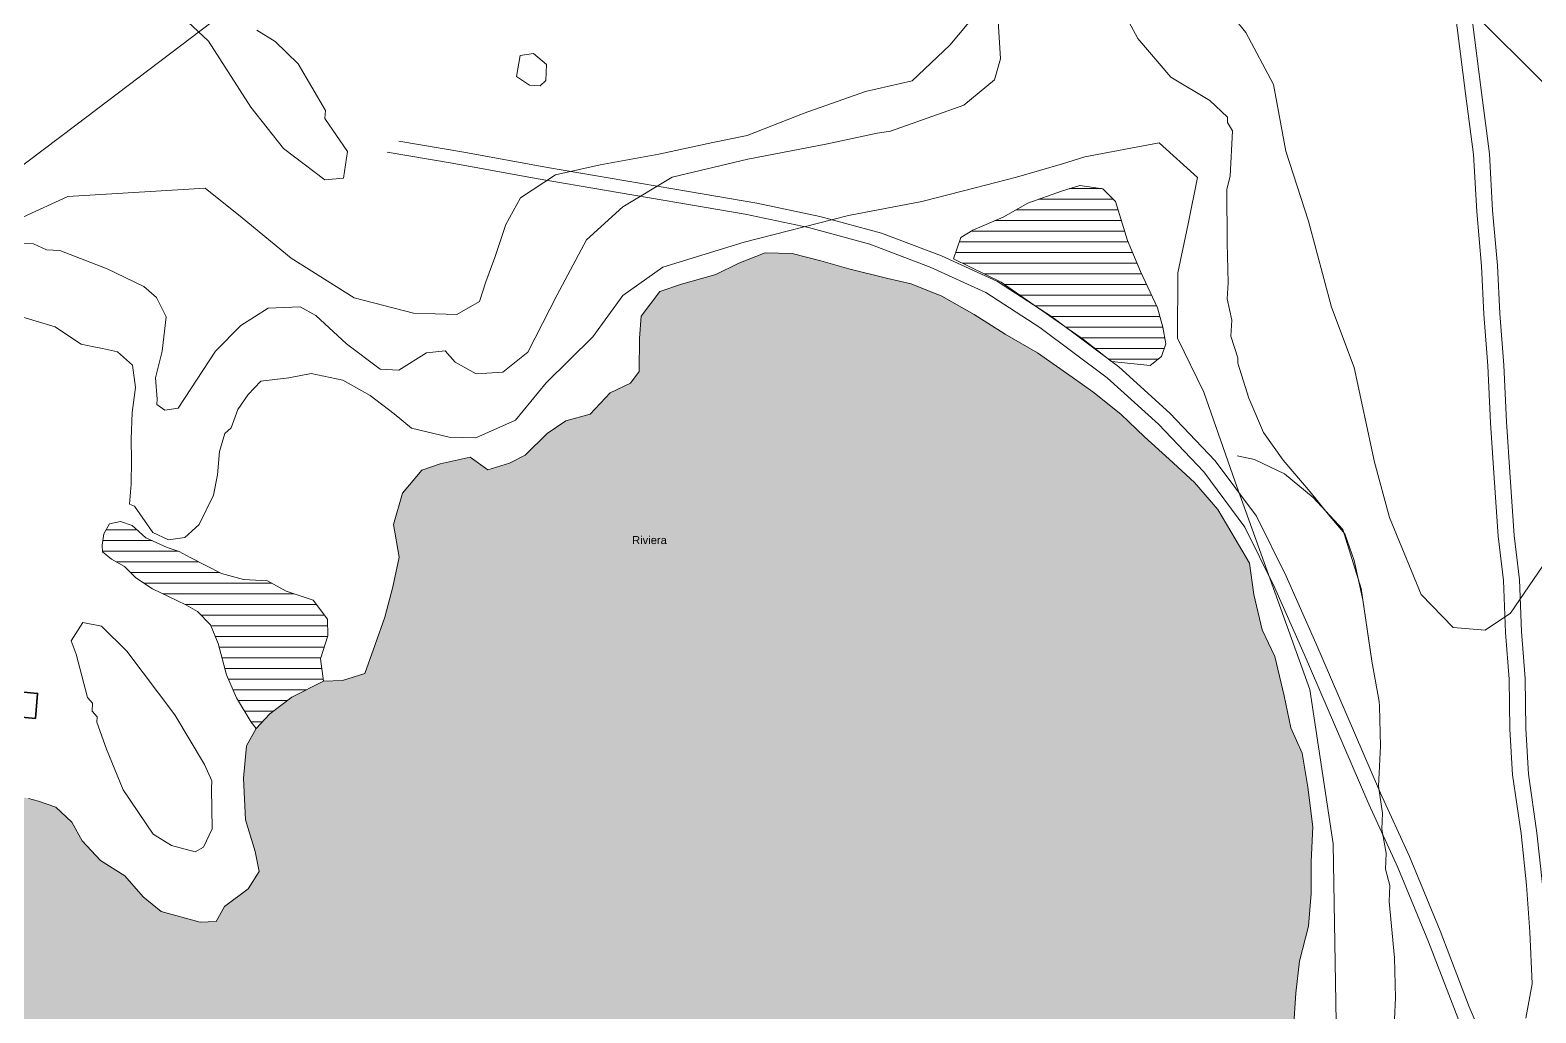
# Model space of a CAD drawing. Header units: millimetres. Extents: x 396621004 to 402046651, y 6785344214 to 6789799943.
# Drawn here: x 397711337 to 398275843, y 6786344434 to 6786713029 of the extents above; entities that cross this region are included whole.
import ezdxf

# ---------------------------------------------------------------- set-up
doc = ezdxf.new("R2010")
doc.units = ezdxf.units.MM
doc.header["$MEASUREMENT"] = 0
for name, color, linetype, lineweight in [('02 Johtolinjat_Kynä_nro__101', 252, 'Continuous', 15), ('02 Korkeuskayrat_Kynä_nro__2', 8, 'Continuous', 15), ('02 Nimistö_Kynä_nro__41', 7, 'Continuous', 35), ('02 Rakennelmat_Kynä_nro__7', 7, 'Continuous', 35), ('02 Suot_Kynä_nro__101', 252, 'Continuous', 15)]:
    doc.layers.add(name, color=color, linetype=linetype, lineweight=lineweight)
for name, color, linetype, lineweight, true_color in [('02 Maaston rajat_Kynä_nro__82', 7, 'Continuous', 20, 0xaaaaaa), ('02 Suot_Kynä_nro__102', 7, 'Continuous', 15, 0xcccccc), ('02 Tiet_Kynä_nro__102', 7, 'Continuous', 15, 0xcccccc), ('02 Vesialueet_Kynä_nro__105', 7, 'Continuous', 15, 0xcae6ff), ('02 Vesistöt_Kynä_nro__105', 7, 'Continuous', 15, 0xcae6ff)]:
    doc.layers.add(name, color=color, linetype=linetype, lineweight=lineweight, true_color=true_color)
doc.styles.add('LUOTU_TYYLI_5', font='')
doc.styles.get('LUOTU_TYYLI_5').set_extended_font_data('Arial')
pattern_1 = [(0, (1245072124.6, 6788065563.7), (0, 4000), [])]

msp = doc.modelspace()

# ---------------------------------------------------------------- hatches: boundary and pattern name
at = {"layer": '02 Suot_Kynä_nro__102', "linetype": 'Continuous', "lineweight": 15, "true_color": 0xcccccc}
h = msp.add_hatch(dxfattribs=at)
h.set_pattern_fill('KAJO___suo', color=254, style=0, pattern_type=2)
h.set_pattern_definition(pattern_1)
h.paths.add_polyline_path([(398127619.68, 6786622505.97), (398122700.34, 6786634168.64), (398118277.98, 6786648701.96), (398113543.96, 6786653493.06), (398104842.45, 6786654743.34), (398097952, 6786652632.86), (398085409.36, 6786648101.83), (398076084.51, 6786642870.63), (398064813.83, 6786638039.52), (398060281.97, 6786635198.87), (398057460.08, 6786627217.05), (398075360.09, 6786618495.05), (398106215.49, 6786597030.14), (398116719.63, 6786588778.25), (398131241.8, 6786587277.91), (398135504.11, 6786590668.69), (398137087.73, 6786595379.76), (398136009.52, 6786601581.18), (398134038.41, 6786608922.86)])
h = msp.add_hatch(dxfattribs=at)
h.set_pattern_fill('KAJO___suo', color=254, style=0, pattern_type=2)
h.set_pattern_definition(pattern_1)
h.paths.add_polyline_path([(397781884.25, 6786482984.05), (397784967.26, 6786471281.37), (397788724.16, 6786462549.38), (397794216.3, 6786453457.3), (397796044.21, 6786451066.75), (397801266.79, 6786456618.02), (397809462.89, 6786462859.45), (397821281.11, 6786468890.83), (397820152.35, 6786477262.74), (397822898.42, 6786485874.71), (397822763.65, 6786492146.15), (397817406.28, 6786499227.77), (397807323.31, 6786502558.53), (397800281.24, 6786506479.43), (397791293.33, 6786506999.54), (397783147.78, 6786509220.05), (397771304.29, 6786515201.42), (397767159.92, 6786517511.95), (397762661.75, 6786519022.3), (397754777.32, 6786522643.12), (397749554.73, 6786527234.17), (397745275.58, 6786528734.52), (397741097.51, 6786527844.31), (397738991.63, 6786524163.47), (397738393.56, 6786519822.48), (397738503.06, 6786517311.9), (397741855.63, 6786514611.29), (397746707.58, 6786511830.65), (397750969.89, 6786507569.67), (397757245.42, 6786503448.73), (397769686.97, 6786497467.36), (397774050.36, 6786494966.79), (397779020.25, 6786489915.64)])
at = {"layer": '02 Vesistöt_Kynä_nro__105', "linetype": 'Continuous', "lineweight": 0, "true_color": 0x32393f}
msp.add_hatch(color=250, dxfattribs=at).paths.add_polyline_path([(397599068.34, 6785934898.66), (397599725.38, 6785918834.99), (397601460.63, 6785904861.79), (397605301.76, 6785889418.26), (397610515.92, 6785874384.82), (397615351.03, 6785863372.3), (397613843.22, 6785850649.39), (397617692.77, 6785839106.75), (397622991.17, 6785829684.59), (397629746.84, 6785818402.01), (397638692.64, 6785811810.5), (397648084.87, 6785806669.32), (397658268.92, 6785800037.81), (397663777.91, 6785793476.31), (397666027, 6785783894.11), (397661132.92, 6785770801.12), (397652077.63, 6785758988.42), (397648514.47, 6785749116.16), (397651176.31, 6785738243.67), (397653273.77, 6785725550.77), (397656415.75, 6785714078.14), (397655708.17, 6785699094.71), (397653577.02, 6785688692.33), (397648952.5, 6785685331.57), (397645675.74, 6785675129.23), (397642011.51, 6785661836.19), (397638195.65, 6785651763.89), (397635340.07, 6785641821.61), (397629561.53, 6785636310.35), (397623403.93, 6785628578.58), (397620371.45, 6785618506.28), (397614938.28, 6785605463.29), (397611391.97, 6785595681.06), (397612773.43, 6785585238.67), (397615814.32, 6785578927.22), (397614373.9, 6785567604.63), (397612680.77, 6785555361.83), (397611476.2, 6785542458.88), (397612773.43, 6785528825.76), (397616184.96, 6785516863.02), (397620885.29, 6785509221.28), (397626798.61, 6785500439.27), (397628517.01, 6785491837.3), (397633646.94, 6785485395.82), (397631406.28, 6785475403.54), (397637631.27, 6785470572.43), (397645566.24, 6785467201.66), (397657434.99, 6785461810.43), (397666229.16, 6785456879.3), (397674096.74, 6785452888.39), (397676446.9, 6785450947.94), (397691145.97, 6785443316.2), (397693715.14, 6785443056.14), (397704733.12, 6785437744.92), (397713173.5, 6785433944.05), (397720881.03, 6785430683.31), (397730669.18, 6785427132.5), (397736312.94, 6785423851.74), (397738536.76, 6785423071.57), (397747255.11, 6785423601.69), (397759536.62, 6785427922.68), (397767227.3, 6785433013.84), (397777007.02, 6785438044.99), (397787351.12, 6785445516.7), (397795446.13, 6785456259.16), (397802597.71, 6785467011.62), (397807281.2, 6785472482.87), (397817945.39, 6785474613.36), (397832661.3, 6785480564.72), (397842264.12, 6785487726.36), (397851412.08, 6785496568.38), (397860315.75, 6785502859.82), (397863146.06, 6785509451.33), (397863541.96, 6785510961.67), (397866801.87, 6785522574.33), (397871367.42, 6785530856.22), (397882587.57, 6785536137.43), (397886100.18, 6785543979.23), (397882916.09, 6785555921.96), (397883387.8, 6785563753.75), (397890261.41, 6785560733.06), (397895450.3, 6785563493.69), (397899207.2, 6785575366.41), (397900807.67, 6785585978.84), (397907125.32, 6785596111.15), (397912061.51, 6785607323.72), (397916989.27, 6785614485.36), (397925202.22, 6785617796.11), (397934998.78, 6785626888.19), (397944736.39, 6785632159.4), (397952730.32, 6785635730.22), (397959679.73, 6785642841.84), (397971127.31, 6785642561.78), (397980721.71, 6785637080.53), (397989633.81, 6785629488.79), (398002917.72, 6785624967.76), (398008822.61, 6785623127.33), (398017262.99, 6785627198.27), (398028862.2, 6785629328.75), (398039821.21, 6785631979.36), (398056668.27, 6785635140.08), (398061141.17, 6785635950.27), (398069943.76, 6785637560.64), (398082157.88, 6785640321.27), (398091541.69, 6785643682.04), (398102972.43, 6785649563.38), (398111252.76, 6785656775.03), (398115481.37, 6785663146.49), (398118985.56, 6785670128.09), (398125008.38, 6785677329.73), (398135613.61, 6785684391.35), (398144694.18, 6785690902.84), (398153109.29, 6785698644.61), (398162501.52, 6785708316.82), (398169855.27, 6785715618.49), (398175499.03, 6785715058.37), (398182229.43, 6785712907.87), (398185042.89, 6785717698.97), (398182970.71, 6785724300.48), (398187022.42, 6785735212.98), (398186837.11, 6785743584.89), (398192548.26, 6785754717.44), (398200095.75, 6785767000.25), (398203633.63, 6785772731.56), (398206000.64, 6785787945.04), (398209597.49, 6785802098.28), (398211871.84, 6785814741.17), (398213261.73, 6785824823.48), (398212756.31, 6785838526.61), (398210785.21, 6785850039.25), (398208350.81, 6785860111.55), (398205410.99, 6785867423.22), (398206042.76, 6785878445.75), (398202698.62, 6785888768.11), (398207938.05, 6785891208.67), (398213994.57, 6785888578.06), (398225433.73, 6785885097.27), (398230799.52, 6785882606.7), (398241244.7, 6785880946.32), (398247174.86, 6785884097.04), (398254410.68, 6785890168.43), (398265487.62, 6785891718.78), (398274441.84, 6785894649.45), (398284154.17, 6785898210.27), (398285215.53, 6785898660.37), (398289031.39, 6785910703.13), (398288298.54, 6785912773.6), (398289705.27, 6785922705.87), (398289797.93, 6785931737.94), (398287287.72, 6785941920.27), (398279302.21, 6785951432.44), (398269446.68, 6785957153.75), (398260543.01, 6785958784.13), (398250990.72, 6785962625), (398244740.46, 6785968116.26), (398236502.25, 6785974637.75), (398232770.62, 6785977968.51), (398226992.08, 6785982569.57), (398216984.93, 6785983909.87), (398205469.96, 6785985680.28), (398195622.85, 6785986230.4), (398188007.98, 6785986580.48), (398179963.5, 6785990921.48), (398167092.35, 6785995822.6), (398157700.11, 6786000663.71), (398153530.46, 6786005124.73), (398141105.75, 6786010686), (398131486.08, 6786017317.52), (398124166.03, 6786025609.41), (398118042.12, 6786030700.58), (398110359.86, 6786032070.89), (398100849.7, 6786034671.49), (398090606.68, 6786036881.99), (398077887.15, 6786039912.69), (398070247.01, 6786044443.72), (398062320.46, 6786051085.24), (398056339.76, 6786056936.58), (398044799.52, 6786061967.73), (398035348.31, 6786067889.09), (398027253.3, 6786074310.55), (398016184.78, 6786087483.57), (398013935.7, 6786090794.33), (398010574.71, 6786094935.27), (398003044.07, 6786098986.2), (397996920.16, 6786107638.18), (397992295.64, 6786113909.61), (397985674.75, 6786124922.13), (397982600.16, 6786133924.19), (397984015.31, 6786144856.69), (397988252.35, 6786153608.7), (397996119.93, 6786162350.7), (397997930.99, 6786173393.22), (397999489.34, 6786182385.28), (398006859.93, 6786188926.78), (398014904.4, 6786193407.8), (398024448.26, 6786194818.12), (398033722.57, 6786192147.51), (398044791.09, 6786196748.57), (398047907.8, 6786199119.11), (398051917.4, 6786202239.82), (398061478.11, 6786209981.59), (398067762.06, 6786218243.48), (398075351.67, 6786226395.35), (398083033.93, 6786235697.48), (398090850.96, 6786244679.53), (398099207.11, 6786254541.79), (398111994.03, 6786268264.93), (398117907.35, 6786276716.86), (398124570.36, 6786282238.12), (398134400.62, 6786287719.38), (398140019.12, 6786288389.53), (398145763.97, 6786296621.41), (398151146.6, 6786303422.97), (398162063.5, 6786307263.85), (398172146.47, 6786312104.96), (398179415.98, 6786319276.6), (398183425.58, 6786328048.6), (398184967.08, 6786338581.01), (398185809.44, 6786351794.04), (398187165.62, 6786363886.8), (398190543.46, 6786376969.8), (398191613.25, 6786389162.59), (398191638.52, 6786401065.31), (398192169.2, 6786414228.32), (398190374.99, 6786429151.73), (398188235.41, 6786441854.64), (398183964.68, 6786451346.81), (398181454.47, 6786463389.57), (398177941.86, 6786478072.93), (398173174.14, 6786488075.22), (398170074.28, 6786501328.25), (398168473.81, 6786513060.93), (398163091.17, 6786522263.04), (398156630.32, 6786533255.55), (398147844.58, 6786543297.85), (398138334.41, 6786552079.86), (398129102.22, 6786560541.79), (398120181.7, 6786569043.74), (398109778.64, 6786577375.64), (398101986.87, 6786582836.89), (398088938.82, 6786591938.98), (398076876.33, 6786598940.58), (398065235, 6786606362.28), (398053088.27, 6786613293.86), (398041665.96, 6786617844.9), (398032871.8, 6786619855.36), (398018265.39, 6786623446.18), (398007794.94, 6786626516.89), (397997054.94, 6786629227.51), (397986955.13, 6786629487.57), (397977032.21, 6786625566.67), (397968398.09, 6786621365.71), (397955560.62, 6786617694.87), (397947440.34, 6786615004.25), (397940448.81, 6786605722.13), (397939732.81, 6786597510.25), (397939724.38, 6786584987.39), (397936413.94, 6786580646.39), (397928824.33, 6786576975.55), (397921251.58, 6786568973.72), (397912145.74, 6786566453.15), (397905162.63, 6786561722.06), (397896958.11, 6786553550.19), (397891061.64, 6786550659.53), (397882882.39, 6786548128.95), (397876337.31, 6786552800.02), (397865075.05, 6786550379.47), (397858218.29, 6786547958.92), (397850898.24, 6786539316.94), (397847562.52, 6786527634.27), (397849735.8, 6786515311.45), (397847301.4, 6786504238.91), (397844294.19, 6786492826.3), (397840705.77, 6786482633.97), (397836814.1, 6786471681.46), (397828474.8, 6786469090.87), (397821281.11, 6786468890.83), (397809462.89, 6786462859.45), (397801266.79, 6786456618.02), (397796044.21, 6786451066.75), (397792413.66, 6786444565.26), (397791284.91, 6786432522.51), (397792085.15, 6786416838.92), (397795766.23, 6786405006.21), (397797198.23, 6786397464.49), (397793079.12, 6786391023.01), (397784234.41, 6786384371.49), (397781033.47, 6786378700.19), (397775069.61, 6786378520.15), (397760496.9, 6786382501.06), (397753707.54, 6786387952.31), (397746825.51, 6786395824.11), (397737736.52, 6786401555.42), (397730888.19, 6786408957.11), (397727013.36, 6786415938.71), (397721015.81, 6786421640.02), (397714487.57, 6786423830.52), (397710772.8, 6786424890.76), (397709585.08, 6786425190.83), (397700571.9, 6786423810.51), (397693167.61, 6786418579.32), (397689410.72, 6786409247.18), (397688357.78, 6786398054.62), (397683017.26, 6786396744.32), (397681795.85, 6786388342.4), (397678569.63, 6786384071.42), (397675149.68, 6786375009.35), (397672597.35, 6786370598.34), (397666027, 6786362586.51), (397659119.7, 6786358705.62), (397652768.36, 6786359335.76), (397650005.44, 6786365767.23), (397648817.72, 6786373519.01), (397641657.72, 6786372908.87), (397637210.09, 6786377769.98), (397629713.15, 6786380360.57), (397624170.47, 6786378910.24), (397617600.11, 6786374379.2), (397616766.18, 6786361316.22), (397617128.39, 6786350383.71), (397615039.36, 6786340521.46), (397618627.78, 6786331169.32), (397625577.2, 6786329328.9), (397625543.5, 6786324537.8), (397623319.69, 6786322027.23), (397621769.76, 6786316375.93), (397622805.85, 6786309004.25), (397620994.8, 6786291780.31), (397622131.97, 6786280007.61), (397626192.11, 6786268064.88), (397628500.16, 6786254641.81), (397632577.15, 6786244699.54), (397641396.59, 6786234117.12), (397646139.04, 6786223814.76), (397646551.79, 6786213422.38), (397644125.81, 6786193617.85), (397639711.88, 6786174833.55), (397636022.38, 6786162640.76), (397634042.85, 6786154148.82), (397633377.39, 6786140225.63), (397636932.12, 6786127852.8), (397644605.95, 6786119230.83), (397645347.23, 6786112669.33), (397643553.01, 6786103557.25), (397642137.86, 6786090924.36), (397637353.29, 6786080291.92), (397629755.27, 6786075620.85), (397623361.81, 6786065198.47), (397618602.51, 6786059037.06), (397609218.7, 6786049364.85), (397601452.2, 6786039522.6), (397597383.64, 6786024559.17), (397597493.14, 6786011516.19), (397596061.14, 6785997152.9), (397594780.76, 6785979648.9), (397595766.32, 6785964485.43), (397598756.67, 6785948271.72)])

# ---------------------------------------------------------------- linework, layer by layer
at = {"layer": '02 Johtolinjat_Kynä_nro__101', "color": 252, "linetype": 'Continuous', "lineweight": 15, "flags": 128}
for points in [[(397728504.33, 6786677428.53), (397826520.54, 6786751895.57), (397892923.24, 6786802687.19), (397986929.85, 6786873173.32), (398136388.58, 6786985058.91), (398242146.02, 6787065267.26), (398295214.26, 6787104076.14), (398316180.43, 6787118939.54), (398345536.44, 6787139734.3), (398472976.05, 6787237376.64), (398545991.22, 6787291669.06), (398610052.18, 6787340060.13)], [(397418939.54, 6785524564.79), (397428685.57, 6785574626.24), (397492535.94, 6785971407.01), (397514900.41, 6786201469.65), (397523172.32, 6786276876.9), (397530736.65, 6786352194.13), (397538781.13, 6786426841.21), (397559267.16, 6786479243.19), (397572668.99, 6786514591.28), (397578725.51, 6786530564.94), (397598445, 6786581326.55), (397632501.34, 6786606722.36), (397704042.39, 6786658844.28), (397728504.33, 6786677428.53)]]:
    msp.add_lwpolyline(points, dxfattribs=at)
at = {"layer": '02 Korkeuskayrat_Kynä_nro__2', "color": 8, "linetype": 'Continuous', "lineweight": 15, "flags": 128}
for points in [[(398240351.8, 6786731550.92), (398291162.55, 6786680869.32), (398301338.17, 6786656843.83), (398294001.28, 6786583757.1), (398287734.17, 6786556230.81), (398280068.75, 6786514481.26), (398266363.67, 6786494306.64), (398256811.38, 6786487975.19), (398244824.7, 6786489025.43), (398232863.28, 6786501348.25), (398220901.87, 6786530214.86), (398215333.91, 6786551019.62), (398207676.92, 6786586447.72), (398199194.43, 6786609142.91), (398190636.12, 6786641360.28), (398182060.96, 6786667566.28), (398177436.45, 6786692582), (398167050.23, 6786712106.47), (398134072.1, 6786752705.76)], [(398112760.57, 6786735581.84), (398126600.43, 6786709915.97), (398138949.33, 6786695332.63), (398153564.16, 6786686660.65), (398160286.14, 6786680339.2), (398160193.48, 6786678338.74), (398162055.08, 6786675258.04), (398161271.69, 6786658274.15), (398160041.85, 6786653323.02), (398160126.09, 6786633298.44), (398160437.76, 6786618265), (398160159.78, 6786612273.63), (398161793.95, 6786604181.78), (398161515.97, 6786598190.41), (398164144.11, 6786590058.55), (398164051.45, 6786588068.09), (398168280.07, 6786574955.09), (398173704.82, 6786562162.16), (398181058.56, 6786551789.79), (398191267.88, 6786539827.05), (398197981.44, 6786531445.14), (398204248.55, 6786524063.45), (398207702.19, 6786514121.17), (398210936.83, 6786499297.78), (398214289.4, 6786476392.54), (398217060.74, 6786461269.08)], [(397708599.52, 6786633008.37), (397712592.28, 6786632818.33), (397717494.77, 6786630597.82), (397722489.93, 6786630367.77), (397740204.61, 6786623546.21), (397753909.7, 6786616904.69), (397758719.54, 6786612683.72), (397762400.62, 6786605502.08), (397760800.15, 6786592569.12), (397758348.9, 6786582666.86), (397758980.67, 6786574625.02), (397758888.01, 6786572624.56), (397761794.13, 6786570494.07), (397766831.4, 6786571264.25), (397780831.31, 6786592649.14), (397790282.51, 6786602221.33), (397800592.91, 6786608762.83), (397812621.72, 6786609202.93), (397818484.49, 6786605932.18), (397830007.88, 6786595389.77), (397842584.22, 6786585807.57), (397849575.75, 6786585487.5), (397859894.57, 6786592019), (397866928.22, 6786592699.15), (397870744.08, 6786588518.19), (397878552.7, 6786584157.2), (397888585.12, 6786584697.32), (397897943.67, 6786592269.05), (397908944.8, 6786613793.98), (397919895.39, 6786634318.67), (397933482.55, 6786646701.51), (397952014.32, 6786657864.06), (397980359.5, 6786664575.59), (398009648.12, 6786670236.89), (398028862.2, 6786674357.83), (398033899.47, 6786675128.01), (398061377.03, 6786684880.24), (398072824.61, 6786694372.41), (398075191.62, 6786702274.22), (398074020.75, 6786720348.35)], [(398065883.62, 6786718978.04), (398056087.05, 6786707405.39), (398041952.36, 6786694012.33), (398024481.96, 6786690051.42), (398001553.11, 6786681829.54), (397980123.64, 6786673537.64), (397967227.21, 6786670867.03), (397946985.47, 6786666536.04), (397925000.05, 6786662525.13), (397908296.19, 6786658774.27), (397895121.78, 6786650112.29), (397889654.91, 6786640079.99), (397885586.35, 6786627737.17), (397882157.97, 6786618625.08), (397879816.23, 6786611213.39), (397871325.31, 6786606342.27), (397855059.47, 6786606832.38), (397832779.23, 6786612613.71), (397809151.22, 6786627477.11), (397790796.35, 6786642600.57), (397777023.87, 6786653753.12), (397725513.98, 6786650592.4), (397708624.79, 6786642850.62)], [(397764725.51, 6786721528.62), (397778161.05, 6786708895.73), (397794039.4, 6786684140.07), (397806337.76, 6786668566.51), (397821820.21, 6786656833.82), (397828862.28, 6786657513.98), (397830319.56, 6786667466.26), (397821879.18, 6786679859.09), (397822013.95, 6786682859.78), (397811804.63, 6786700343.78), (397803178.94, 6786708755.7), (397796372.72, 6786713066.69)], [(397703966.58, 6786606722.36), (397720779.95, 6786601691.21), (397728310.59, 6786596590.04), (397730509.13, 6786595239.73), (397735226.31, 6786594269.51), (397738452.52, 6786593619.36), (397744155.25, 6786592359.07), (397749689.51, 6786587337.92), (397750809.84, 6786579016.02), (397749630.55, 6786569553.86), (397749175.68, 6786559551.57), (397749318.88, 6786551769.79), (397749158.83, 6786542757.73), (397748569.18, 6786535266.01), (397750531.86, 6786534425.82), (397757354.92, 6786524593.57), (397763242.97, 6786521812.93), (397769299.49, 6786522793.16), (397774774.79, 6786527554.25), (397780039.5, 6786538586.77), (397781639.97, 6786546288.53), (397782288.58, 6786555030.53), (397784352.34, 6786561702.06), (397786702.51, 6786563842.55), (397789271.69, 6786570744.13), (397793037, 6786576335.41), (397797779.45, 6786581386.56), (397808359.41, 6786582656.85), (397816698.7, 6786584277.22), (397828609.58, 6786581726.64), (397838869.44, 6786575995.33), (397847832.08, 6786569073.75), (397854351.89, 6786563762.53), (397868478.15, 6786560361.75), (397878493.73, 6786560151.7), (397893327.57, 6786566743.21), (397904741.46, 6786580756.42), (397922312.94, 6786597990.36), (397933541.51, 6786613513.91), (397948560.67, 6786624106.34), (397979053.85, 6786633488.48), (398018096.92, 6786643480.77), (398045650.29, 6786648741.97), (398065673.03, 6786653833.14), (398081138.63, 6786657894.07), (398098406.87, 6786662865.2), (398106796.71, 6786665485.8), (398134594.36, 6786670737), (398149040.72, 6786657794.04), (398145494.41, 6786640410.07), (398141644.86, 6786622045.86), (398141535.35, 6786597490.25), (398151382.46, 6786577245.62), (398163133.29, 6786543627.92), (398191141.53, 6786465670.09), (398199784.07, 6786407886.87), (398200988.64, 6786340921.55)], [(398222477.07, 6786334099.99), (398223209.92, 6786350083.65), (398222898.25, 6786365107.08), (398220859.75, 6786386231.92), (398221137.73, 6786392223.29), (398219410.9, 6786398304.68), (398219688.88, 6786404306.05), (398218105.26, 6786413388.13), (398218383.23, 6786419379.5), (398216841.73, 6786429461.81), (398217532.46, 6786444445.23), (398217220.79, 6786459478.67), (398217060.74, 6786461269.08)]]:
    msp.add_lwpolyline(points, dxfattribs=at)
for points in [[(397902534.49, 6786692181.91), (397898533.31, 6786692361.95), (397893681.36, 6786695582.69), (397895045.97, 6786703534.51), (397900083.24, 6786704304.68), (397904901.5, 6786700073.72), (397904623.53, 6786694082.34)], [(397773208.01, 6786404786.16), (397764304.34, 6786407196.71), (397757498.12, 6786411507.7), (397746244.29, 6786428041.48), (397739935.06, 6786443354.98), (397736397.18, 6786453527.31), (397736489.84, 6786455527.77), (397734586.12, 6786457618.25), (397734720.9, 6786460608.93), (397732817.18, 6786462699.41), (397728554.87, 6786478913.12), (397726785.93, 6786484004.28), (397731098.78, 6786490815.84), (397738048.19, 6786489485.54), (397747625.75, 6786480043.38), (397765551.02, 6786456187.92), (397776720.62, 6786437653.68), (397779441.42, 6786431522.28), (397779298.22, 6786428531.59), (397779609.9, 6786413498.15), (397776291.02, 6786406646.59)]]:
    msp.add_lwpolyline(points, close=True, dxfattribs=at)
at = {"layer": '02 Maaston rajat_Kynä_nro__82', "color": 253, "linetype": 'Continuous', "lineweight": 20, "true_color": 0xaaaaaa}
msp.add_line((398131241.8, 6786587277.91), (398116719.63, 6786588778.25), dxfattribs=at)
at = {"layer": '02 Maaston rajat_Kynä_nro__82', "color": 253, "linetype": 'Continuous', "lineweight": 20, "true_color": 0xaaaaaa, "flags": 128}
for points in [[(398057460.08, 6786627217.05), (398060281.97, 6786635198.87), (398064813.83, 6786638039.52), (398076084.51, 6786642870.63), (398085409.36, 6786648101.83), (398097952, 6786652632.86), (398104842.45, 6786654743.34), (398113543.96, 6786653493.06), (398118277.98, 6786648701.96), (398122700.34, 6786634168.64), (398127619.68, 6786622505.97), (398134038.41, 6786608922.86)], [(398184967.08, 6786338581.01), (398185809.44, 6786351794.04), (398187165.62, 6786363886.8), (398190543.46, 6786376969.8), (398191613.25, 6786389162.59), (398191638.52, 6786401065.31), (398192169.2, 6786414228.32), (398190374.99, 6786429151.73), (398188235.41, 6786441854.64), (398183964.68, 6786451346.81), (398181454.47, 6786463389.57), (398177941.86, 6786478072.93), (398173174.14, 6786488075.22), (398170074.28, 6786501328.25), (398168473.81, 6786513060.93), (398163091.17, 6786522263.04), (398156630.32, 6786533255.55), (398147844.58, 6786543297.85), (398138334.41, 6786552079.86), (398129102.22, 6786560541.79), (398120181.7, 6786569043.74), (398109778.64, 6786577375.64), (398101986.87, 6786582836.89), (398088938.82, 6786591938.98), (398076876.33, 6786598940.58), (398065235, 6786606362.28), (398053088.27, 6786613293.86), (398041665.96, 6786617844.9), (398032871.8, 6786619855.36), (398018265.39, 6786623446.18), (398007794.94, 6786626516.89), (397997054.94, 6786629227.51), (397986955.13, 6786629487.57), (397977032.21, 6786625566.67), (397968398.09, 6786621365.71), (397955560.62, 6786617694.87), (397947440.34, 6786615004.25), (397940448.81, 6786605722.13), (397939732.81, 6786597510.25), (397939724.38, 6786584987.39), (397936413.94, 6786580646.39), (397928824.33, 6786576975.55), (397921251.58, 6786568973.72), (397912145.74, 6786566453.15), (397905162.63, 6786561722.06), (397896958.11, 6786553550.19), (397891061.64, 6786550659.53), (397882882.39, 6786548128.95), (397876337.31, 6786552800.02), (397865075.05, 6786550379.47), (397858218.29, 6786547958.92), (397850898.24, 6786539316.94), (397847562.52, 6786527634.27), (397849735.8, 6786515311.45), (397847301.4, 6786504238.91), (397844294.19, 6786492826.3), (397840705.77, 6786482633.97), (397836814.1, 6786471681.46), (397828474.8, 6786469090.87), (397821281.11, 6786468890.83)], [(398057460.08, 6786627217.05), (398075360.09, 6786618495.05), (398106215.49, 6786597030.14), (398116719.63, 6786588778.25)], [(398134038.41, 6786608922.86), (398136009.52, 6786601581.18), (398137087.73, 6786595379.76), (398135504.11, 6786590668.69), (398131241.8, 6786587277.91)], [(398163899.83, 6786553370.15), (398170335.41, 6786551989.84), (398181555.55, 6786546578.6), (398192320.83, 6786537696.57), (398203414.62, 6786525773.84), (398210397.72, 6786503578.76), (398214356.78, 6786476532.57)], [(397738991.63, 6786524163.47), (397741097.51, 6786527844.31), (397745275.58, 6786528734.52), (397749554.73, 6786527234.17), (397754777.32, 6786522643.12), (397762661.75, 6786519022.3), (397767159.92, 6786517511.95), (397771304.29, 6786515201.42)], [(397796044.21, 6786451066.75), (397794216.3, 6786453457.3), (397788724.16, 6786462549.38), (397784967.26, 6786471281.37), (397781884.25, 6786482984.05), (397779020.25, 6786489915.64), (397774050.36, 6786494966.79), (397769686.97, 6786497467.36), (397757245.42, 6786503448.73), (397750969.89, 6786507569.67), (397746707.58, 6786511830.65), (397741855.63, 6786514611.29), (397738503.06, 6786517311.9), (397738393.56, 6786519822.48), (397738991.63, 6786524163.47)], [(397771304.29, 6786515201.42), (397783147.78, 6786509220.05), (397791293.33, 6786506999.54), (397800281.24, 6786506479.43), (397807323.31, 6786502558.53), (397817406.28, 6786499227.77), (397822763.65, 6786492146.15), (397822898.42, 6786485874.71), (397820152.35, 6786477262.74), (397821281.11, 6786468890.83)], [(397821281.11, 6786468890.83), (397809462.89, 6786462859.45), (397801266.79, 6786456618.02), (397796044.21, 6786451066.75)], [(397796044.21, 6786451066.75), (397792413.66, 6786444565.26), (397791284.91, 6786432522.51), (397792085.15, 6786416838.92), (397795766.23, 6786405006.21), (397797198.23, 6786397464.49), (397793079.12, 6786391023.01), (397784234.41, 6786384371.49), (397781033.47, 6786378700.19), (397775069.61, 6786378520.15), (397760496.9, 6786382501.06), (397753707.54, 6786387952.31), (397746825.51, 6786395824.11), (397737736.52, 6786401555.42), (397730888.19, 6786408957.11), (397727013.36, 6786415938.71), (397721015.81, 6786421640.02), (397714487.57, 6786423830.52), (397710772.8, 6786424890.76)]]:
    msp.add_lwpolyline(points, dxfattribs=at)
at = {"layer": '02 Rakennelmat_Kynä_nro__7', "color": 7, "linetype": 'Continuous', "lineweight": 35, "flags": 128}
for points in [[(397713341.97, 6786454877.62), (397706847.43, 6786455427.75), (397707639.24, 6786464809.89), (397714133.78, 6786464259.77)], [(397713341.97, 6786454877.62), (397714133.78, 6786464259.77), (397707639.24, 6786464809.89), (397706847.43, 6786455427.75)]]:
    msp.add_lwpolyline(points, close=True, dxfattribs=at)
at = {"layer": '02 Suot_Kynä_nro__101', "color": 252, "linetype": 'Continuous', "lineweight": 15, "flags": 128}
for points in [[(398057460.08, 6786627217.05), (398060281.97, 6786635198.87), (398064813.83, 6786638039.52), (398076084.51, 6786642870.63), (398085409.36, 6786648101.83), (398097952, 6786652632.86), (398104842.45, 6786654743.34), (398113543.96, 6786653493.06), (398118277.98, 6786648701.96), (398122700.34, 6786634168.64), (398127619.68, 6786622505.97), (398134038.41, 6786608922.86), (398136009.52, 6786601581.18), (398137087.73, 6786595379.76), (398135504.11, 6786590668.69), (398131241.8, 6786587277.91), (398116719.63, 6786588778.25), (398106215.49, 6786597030.14), (398075360.09, 6786618495.05)], [(397771304.29, 6786515201.42), (397783147.78, 6786509220.05), (397791293.33, 6786506999.54), (397800281.24, 6786506479.43), (397807323.31, 6786502558.53), (397817406.28, 6786499227.77), (397822763.65, 6786492146.15), (397822898.42, 6786485874.71), (397820152.35, 6786477262.74), (397821281.11, 6786468890.83), (397809462.89, 6786462859.45), (397801266.79, 6786456618.02), (397796044.21, 6786451066.75), (397794216.3, 6786453457.3), (397788724.16, 6786462549.38), (397784967.26, 6786471281.37), (397781884.25, 6786482984.05), (397779020.25, 6786489915.64), (397774050.36, 6786494966.79), (397769686.97, 6786497467.36), (397757245.42, 6786503448.73), (397750969.89, 6786507569.67), (397746707.58, 6786511830.65), (397741855.63, 6786514611.29), (397738503.06, 6786517311.9), (397738393.56, 6786519822.48), (397738991.63, 6786524163.47), (397741097.51, 6786527844.31), (397745275.58, 6786528734.52), (397749554.73, 6786527234.17), (397754777.32, 6786522643.12), (397762661.75, 6786519022.3), (397767159.92, 6786517511.95)]]:
    msp.add_lwpolyline(points, close=True, dxfattribs=at)
at = {"layer": '02 Tiet_Kynä_nro__102', "color": 254, "linetype": 'Continuous', "lineweight": 15, "true_color": 0xcccccc, "flags": 128}
for points in [[(398272062.83, 6786342489.99), (398274393.38, 6786355274.07), (398273551.02, 6786374898.56), (398272287.49, 6786392322.54), (398270265.85, 6786411746.99), (398267073.33, 6786433662), (398266020.39, 6786450835.93), (398265792.95, 6786469560.21), (398264470.46, 6786487144.24), (398263687.07, 6786506608.69), (398261741.23, 6786523242.5), (398260166.03, 6786545097.5), (398258793, 6786565772.23), (398257790.6, 6786587107.11), (398256316.48, 6786606481.54), (398255406.74, 6786624495.66), (398253646.22, 6786645050.36), (398252483.77, 6786666325.23), (398249459.72, 6786689310.49), (398244262.4, 6786730729.96), (398242308.15, 6786746513.58), (398239368.33, 6786764227.63), (398238172.19, 6786779721.17), (398238197.46, 6786788144.11)], [(398278407.24, 6786342592.7), (398280386.77, 6786355555.66), (398279544.41, 6786375180.15), (398278280.88, 6786392604.14), (398276259.23, 6786412028.58), (398273066.72, 6786433943.6), (398272013.78, 6786451117.52), (398271786.34, 6786469841.81), (398270463.85, 6786487425.83), (398269680.46, 6786506890.28), (398267734.62, 6786523524.09), (398266159.42, 6786545379.09), (398264786.38, 6786566053.82), (398263783.98, 6786587388.7), (398262309.87, 6786606763.13), (398261400.13, 6786624777.25), (398259639.61, 6786645331.96), (398258477.16, 6786666606.82), (398255453.11, 6786689592.08), (398250255.79, 6786731011.56), (398248301.53, 6786746795.17), (398245361.72, 6786764509.22), (398244165.58, 6786780002.77), (398244197.23, 6786788798.04)], [(398257009.79, 6786318008.26), (398246534.13, 6786342634.93), (398235566.69, 6786371101.44), (398224085.41, 6786398917.8), (398213252.75, 6786422733.25), (398200322.63, 6786452610.09), (398189018.25, 6786479026.13), (398177831.8, 6786504111.87), (398166729.59, 6786526567.01), (398151297.68, 6786547311.75), (398134307.41, 6786565175.84), (398115118.61, 6786582609.83), (398089864.86, 6786601504.15), (398069682.08, 6786614617.15), (398048715.91, 6786624179.34), (398026132.42, 6786632791.31), (398003102.49, 6786639042.74), (397979423.94, 6786643963.86), (397953841.67, 6786648354.87), (397900992.44, 6786657366.93), (397869572.66, 6786663118.25), (397845245.5, 6786667219.18)], [(398259338.52, 6786326993.19), (398250881.77, 6786346769.9), (398239914.33, 6786375236.41), (398228433.05, 6786403052.78), (398217600.39, 6786426868.23), (398204670.27, 6786456745.06), (398193365.89, 6786483161.11), (398182179.44, 6786508246.84), (398171077.23, 6786530701.98), (398155645.32, 6786551446.73), (398138655.06, 6786569310.81), (398119466.25, 6786586744.8), (398094212.5, 6786605639.13), (398074029.72, 6786618752.13), (398053063.55, 6786628314.31), (398030480.06, 6786636926.28), (398007450.13, 6786643177.71), (397983771.58, 6786648098.84), (397958189.31, 6786652489.84), (397905340.08, 6786661501.91), (397873920.3, 6786667253.22), (397849593.14, 6786671354.16)]]:
    msp.add_lwpolyline(points, dxfattribs=at)
at = {"layer": '02 Vesialueet_Kynä_nro__105', "color": 254, "linetype": 'Continuous', "lineweight": 15, "true_color": 0xcae6ff, "flags": 128}
msp.add_lwpolyline([(397710772.8, 6786424890.76), (397714487.57, 6786423830.52), (397721015.81, 6786421640.02), (397727013.36, 6786415938.71), (397730888.19, 6786408957.11), (397737736.52, 6786401555.42), (397746825.51, 6786395824.11), (397753707.54, 6786387952.31), (397760496.9, 6786382501.06), (397775069.61, 6786378520.15), (397781033.47, 6786378700.19), (397784234.41, 6786384371.49), (397793079.12, 6786391023.01), (397797198.23, 6786397464.49), (397795766.23, 6786405006.21), (397792085.15, 6786416838.92), (397791284.91, 6786432522.51), (397792413.66, 6786444565.26), (397796044.21, 6786451066.75), (397801266.79, 6786456618.02), (397809462.89, 6786462859.45), (397821281.11, 6786468890.83), (397828474.8, 6786469090.87), (397836814.1, 6786471681.46), (397840705.77, 6786482633.97), (397844294.19, 6786492826.3), (397847301.4, 6786504238.91), (397849735.8, 6786515311.45), (397847562.52, 6786527634.27), (397850898.24, 6786539316.94), (397858218.29, 6786547958.92), (397865075.05, 6786550379.47), (397876337.31, 6786552800.02), (397882882.39, 6786548128.95), (397891061.64, 6786550659.53), (397896958.11, 6786553550.19), (397905162.63, 6786561722.06), (397912145.74, 6786566453.15), (397921251.58, 6786568973.72), (397928824.33, 6786576975.55), (397936413.94, 6786580646.39), (397939724.38, 6786584987.39), (397939732.81, 6786597510.25), (397940448.81, 6786605722.13), (397947440.34, 6786615004.25), (397955560.62, 6786617694.87), (397968398.09, 6786621365.71), (397977032.21, 6786625566.67), (397986955.13, 6786629487.57), (397997054.94, 6786629227.51), (398007794.94, 6786626516.89), (398018265.39, 6786623446.18), (398032871.8, 6786619855.36), (398041665.96, 6786617844.9), (398053088.27, 6786613293.86), (398065235, 6786606362.28), (398076876.33, 6786598940.58), (398088938.82, 6786591938.98), (398101986.87, 6786582836.89), (398109778.64, 6786577375.64), (398120181.7, 6786569043.74), (398129102.22, 6786560541.79), (398138334.41, 6786552079.86), (398147844.58, 6786543297.85), (398156630.32, 6786533255.55), (398163091.17, 6786522263.04), (398168473.81, 6786513060.93), (398170074.28, 6786501328.25), (398173174.14, 6786488075.22), (398177941.86, 6786478072.93), (398181454.47, 6786463389.57), (398183964.68, 6786451346.81), (398188235.41, 6786441854.64), (398190374.99, 6786429151.73), (398192169.2, 6786414228.32), (398191638.52, 6786401065.31), (398191613.25, 6786389162.59), (398190543.46, 6786376969.8), (398187165.62, 6786363886.8), (398185809.44, 6786351794.04), (398184967.08, 6786338581.01)], dxfattribs=at)

# ---------------------------------------------------------------- texts
at = {"layer": '02 Nimistö_Kynä_nro__41', "color": 7, "linetype": 'Continuous', "lineweight": 35, "insert": (397937008.5, 6786520226.14), "char_height": 3000, "attachment_point": 7, "style": 'LUOTU_TYYLI_5'}
msp.add_mtext('\\A1;{\\pql;\\fArial|b0|i0|c0|p34;Riviera}', dxfattribs=at)

doc.saveas('drawing.dxf')
